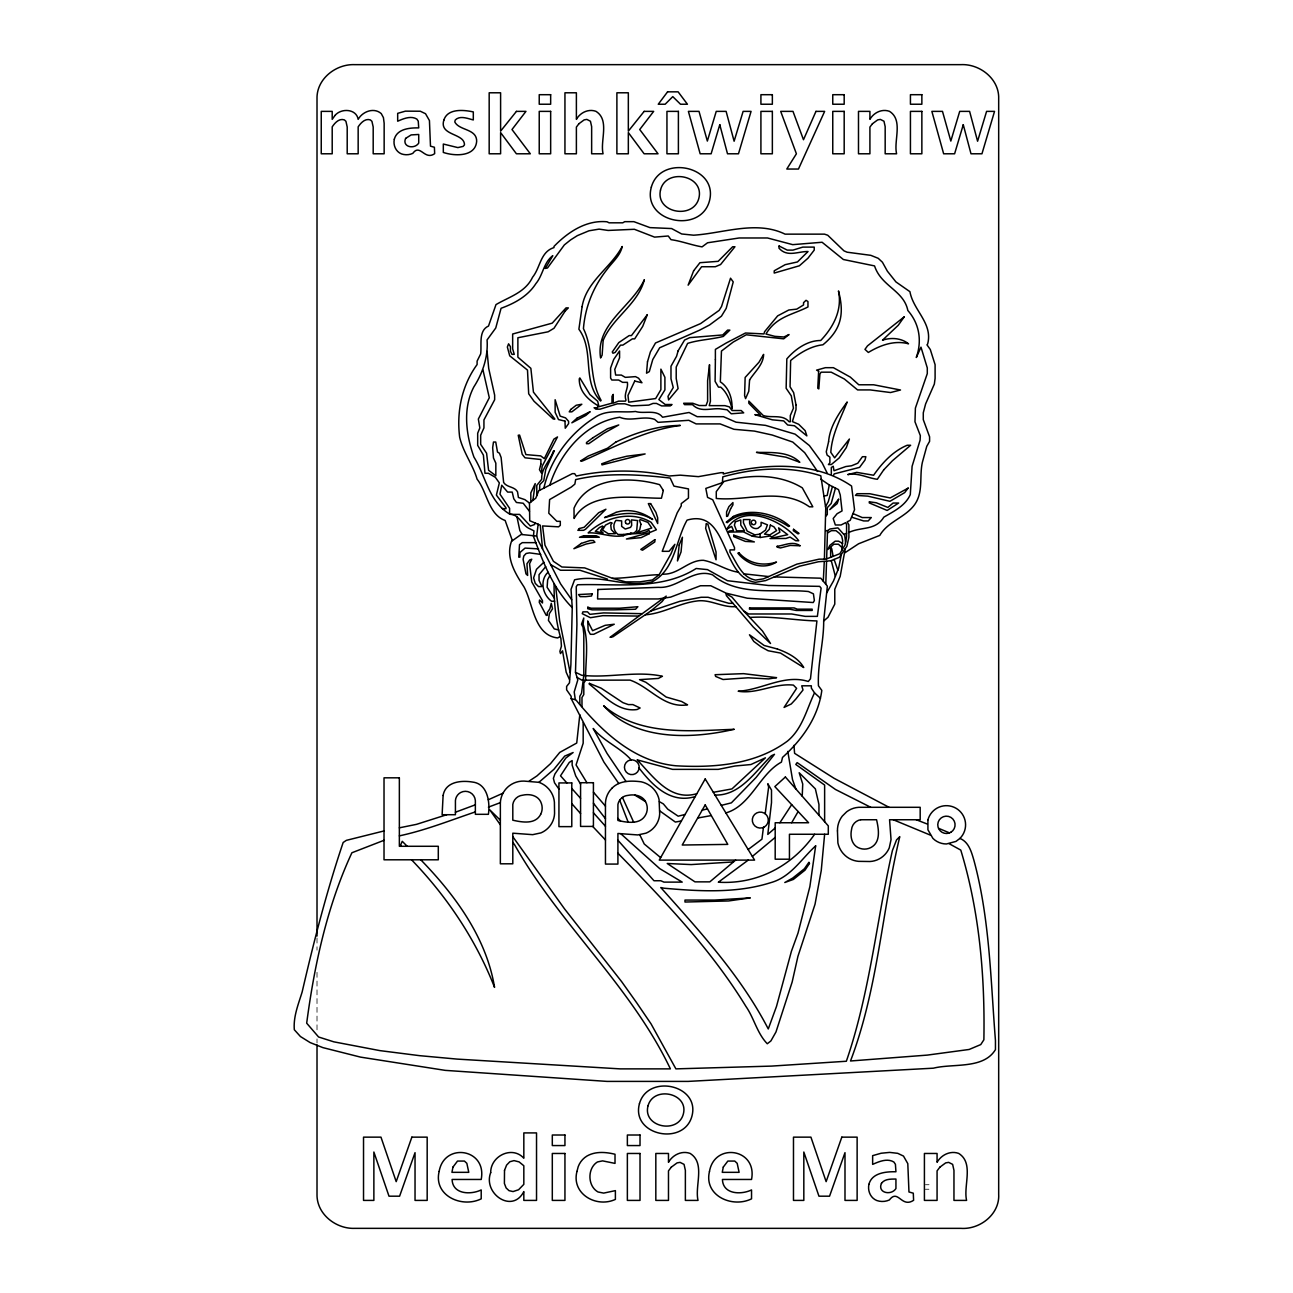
<?xml version="1.0" encoding="UTF-8"?>
<svg xmlns="http://www.w3.org/2000/svg" width="1293" height="1293" viewBox="0 0 1293 1293"><rect width="100%" height="100%" fill="white"/><g stroke="black" fill="none" stroke-linecap="round" stroke-linejoin="round"><path stroke-width="0.75" stroke-dasharray="5 3.75" d="M925.432 1184.727L929.02 1184.727M925.319 1189.237L928.907 1189.237M317.011 938.039L317.011 950.145M317.011 972.336L317.011 1030.844M317.011 1038.909L317.011 1042.95"/><path stroke-width="1.5" d="M826.631 558.915L827.52 530.663L830.041 528.982L837.912 527.883L844.717 535.399L845.59 542.203M825.791 584.21L826.55 561.404M542.559 548.959L540.28 525.2L529.726 520.707L529.484 503.074L535.787 498.161L538.761 490.742L572.363 473.642L574.642 473.642L576.258 476.05C606.676 469.537 638.79 469.311 669.176 476.002L680.231 475.161L698.398 476.648L720.864 472.672L723.466 472.672L723.272 474.014C764.971 463.298 814.784 460.777 851.57 486.039L854.544 509.765L850.212 520.319L847.174 521.871L848.887 524.829L848.887 537.403L846.867 546.309L839.351 557.283L830.914 560.758L818.421 561.76L799.51 566.221L765.618 580.589L755.484 582.319C720.54 577.454 728.654 507.987 687.068 520.125C675.56 540.28 675.285 569.68 652.318 581.721C626.184 588.671 600.502 573.963 574.577 579.797L571.021 589.414L572.249 607.645L570.892 664.731L569.453 682.849L566.625 686.421L566.625 689.848L571.15 696.329L571.15 698.608L603.912 762.094L618.781 783.526M823.285 581.204L824.271 561.744M824.401 559.158L825.742 508.036L820.796 475.776C789.021 465.528 754.611 467.904 722.835 476.842L722.286 483.517M845.25 548.668L840.191 576.339L834.777 589.252L834.777 604.106L828.005 617.278L823.689 621.028C823.819 642.686 817.37 664.02 818.453 685.807L821.815 690.414C818.227 717.405 802.08 739.644 782.524 757.407L781.425 762.11C759.605 773.861 750.877 805.701 725.89 812.925M554.115 583.838C553.873 602.118 555.731 621.27 560.92 638.645L561.421 646.177L559.901 651.365L560.483 653.579L562.536 650.832L566.189 672.215L569.453 679.52M579.814 714.657L576.726 743.039L559.74 752.413L550.511 763.694L536.934 775.929L529.306 780.972M534.817 522.663L534.639 524.489L530.372 526.057L519.592 514.404L510.46 514.404M823.689 621.028L827.358 586.101L820.78 578.197L774.265 576.92M841.84 550.333L842.68 540.619L841.711 536.159L839.561 533.492L835.989 530.663L831.415 530.663L827.472 532.975M571.716 599.79L560.596 583.886L538.05 540.232L536.66 536.045L538.179 524.101M763.452 827.342L761.933 839.173L748.162 849.517M765.197 813.83L768.64 787.049L767.8 783.72L771.501 790.071L771.501 802.63L767.8 834.405L775.186 827.973M841.371 554.341L838.607 568.29L833.468 581.01L826.647 592.905M820.796 479.202L829.298 484.972L827.197 495.461L823.689 496.059M572.249 607.645C552.677 587.943 542.947 561.776 533.427 536.288L533.977 530.873L530.292 529.015C521.758 525.75 519.964 514.646 509.604 514.048C488.706 501.522 485.715 475.937 473.949 457.108C466.11 435.046 462.441 408.572 473.836 386.946C482.725 373.111 488.285 356.706 487.073 339.93L495.752 328.002L501.07 308.284C514.695 303.305 527.819 296.194 535.868 283.636C543.125 275.037 543.496 262.527 552.806 255.675L545.258 268.427L547.505 267.974L564.346 244.91L570.601 239.916L577.357 235.633L588.945 230.8L599.095 229.12L608.13 230.445L634.378 229.281L654.597 237.12L668.255 235.989L671.002 239.658C681.605 241.144 691.723 245.137 702.067 246.866L707.562 242.777L739.176 237.977L767.509 237.977L792.722 244.652L822.089 242.26L843.359 259.505L874.537 265.905C881.293 286.561 903.71 290.262 907.848 310.514C919.485 323.8 922.135 340.932 916.301 357.498L920.988 347.171L927.291 367.907L927.291 373.612L915.396 408.087L914.975 421.777L920.341 435.612L920.099 440.17L912.098 466.304L910.288 494.621C905.342 505.789 893.835 511.317 883.83 517.152C875.458 530.922 861.186 526.542 848.887 532.457M623.161 535.755C631.469 532.199 640.94 535.447 648.892 530.453L650.04 532.425L656.375 529.774L651.09 522.324C630.919 510.137 604.461 517.459 588.153 532.878C599.968 532.28 611.266 537.84 623.161 535.755L623.485 534.494L634.297 532.894L636.722 530.437L637.578 520.578L631.469 519.883L631.679 525.394L630.531 527.366L625.262 529.047L621.642 526.364L621.642 520.885L615.953 520.384C612.381 524.732 613.496 531.245 618.086 534.494L623.485 534.494M802.226 796.197L802.727 784.011L799.171 772.745L815.366 788.875L818.954 804.456L818.954 815.253M832.45 486.556L828.296 501.668L825.516 506.662M835.472 488.075L831.189 503.51L827.294 507.68L827.294 514.533L825.742 516.23M543.836 488.156C550.543 459.257 569.566 433.543 594.554 417.704C607.241 408.75 621.658 413.113 635.493 411.465C643.946 414.229 656.408 408.976 662.566 417.235L689.072 412.483L697.186 416.685L723.45 416.685L736.008 422.181L765.521 425.365L795.082 434.141L809.37 445.535L822.203 463.039L827.278 473.27M549.8 485.117C559.966 453.277 585.212 422.391 619.751 417.267C630.742 421.971 643.106 415.376 654.63 419.368L658.105 422.342L688.781 420.306L696.135 423.91L720.12 423.91L733.955 429.292L754.385 431.086L772.212 435.03L792.754 442.061L804.699 452.695L817.515 471.428M833.597 475.242L834.147 473.901L859.57 467.371L865.001 460.017L865.857 456.704L862.431 456.704L857.792 463.217L851.505 465.787L845.848 466.531L834.001 470.733L833.242 466.223L831.318 467.484L831.318 474.337M749.73 617.44C772.406 615.937 794.484 620.333 816.917 620.931L810.469 678.825L808.287 681.476C784.285 673.895 761.933 689.945 738.19 691.238C756.971 694.389 774.426 682.995 793.401 685.112L796.617 688.345L784.059 707.433L791.268 703.974L795.938 698.947L803.018 689.977L801.741 685.807L811.341 685.807L811.341 688.102L814.509 692.854C806.557 709.534 802.371 728.864 787.421 741.115C755.516 764.745 714.399 767.945 676.029 765.795C633.748 761.836 601.795 731.369 575.918 699.933L571.15 698.608M798.137 811.535L791.672 822.752M791.704 804.65L779.873 822.752M549.8 575.708L547.666 579.749L547.117 587.297L554.438 598.303M619.686 800.205L619.056 801.24A10.797 10.797 0 0 0 617.909 804.682L617.909 820.473C627.234 822.558 640.455 824.999 645.773 814.622A13.738 13.738 0 0 0 646.548 803.955C644.124 795.922 635.251 793.821 627.897 795.405A11.314 11.314 0 0 0 623.242 796.892L622.208 797.571A11.039 11.039 0 0 0 619.686 800.205L628.075 821.928M659.188 574.674L670.986 553.792L674.914 544.305L669.063 551.319L662.21 551.319L677.209 512.836L681.233 505.919L681.233 503.624L688.458 498.047L688.458 488.899L673.944 486.12L670.178 478.054C638.839 474.499 606.562 472.333 575.644 479.606L574.868 484.099L571.344 487.025L549.606 499.583L548.798 513.24L556.879 521.321L560.305 521.321L560.305 525.362L558.56 526.833L542.607 525.928L544.967 545.145L553.436 561.34L561.905 566.997L584.695 567.902L612.51 578.327L625.747 581.882L639.906 581.882L652.335 579.991L659.188 574.674C643.51 575.143 628.172 578.165 612.51 578.327M630.354 533.75L630.936 532.894M547.99 572.282C539.44 580.379 542.624 594.828 551.578 601.261L554.632 601.261M814.622 834.26C792.383 865.954 757.391 884.557 718.342 882.214L748.243 860.104M545.711 566.657L539.052 574.69L539.052 580.395L541.929 586.586L538.502 586.586L535.254 583.385L533.605 577.906L536.482 569.308L543.917 562.213M752.364 856.419L775.186 837.428M559.691 636.706L557.752 637.934C533.831 635.364 533.266 603.718 523.988 586.877C515.325 573.704 505.45 557.687 511.478 541.347L521.16 534.462L536.66 536.045M735.62 860.104L709.825 881.858L694.971 881.858L667.236 863.498L691.189 864.581L733.438 861.93M650.686 611.088L662.097 601.584L666.218 596.105L610.037 637.304L612.914 636.803L650.686 611.088L679.843 601.326L701.178 597.269L708.031 597.269L728.848 603.314L732.937 603.314M759.928 534.106L765.504 530.13L767.444 524.845L761.092 522.275L761.092 525.701L757.924 528.304C752.639 529.855 747.887 524.764 750.118 519.56L743.443 519.56L743.443 522.792L747.176 531.1L754.87 534.866L759.928 534.106L760.365 537.484L769.868 536.029L772.002 536.837L779.873 532.199L778.596 527.867L787.696 534.688L770.014 538.551L785.918 538.454L790.023 537.064L795.809 540.733L798.718 540.733C783.93 520.966 742.78 501.603 726.844 529.144L731.628 526.396L733.503 530.55L728.961 531.051L728.509 532.102L743.362 531.859L752.332 536.191L760.365 537.484M845.04 552.693L858.6 543.771L879.773 535.415C887.806 521.564 905.213 517.507 914.587 504.706C923.606 492.035 919.194 476.551 922.378 462.328L926.758 446.344L929.586 441.366L929.586 436.808L923.283 419.643L923.283 412.79L925.61 403.949L934.338 384.086L935.098 378.413L935.098 364.707L930.297 349.514L926.984 344.843L927.663 343.938C933.077 323.282 913.278 310.498 909.933 291.685L895.936 281.922L887.386 271.191L882.408 262.204L878.222 258.309L870.803 255.335L847.109 252.2L843.957 250.842L827.746 235.245L824.498 234.146L785.077 234.146C756.453 220.133 723.288 233.322 693.598 235.197L681.67 233.968L671.617 228.554L649.959 227.616L633.877 221.669L624.745 221.669L622.773 222.816L609.068 222.816L607.031 221.782C586.214 219.778 567.837 232.158 553.986 246.43L553.986 247.577C540.264 251.86 540.442 267.538 532.587 277.219C525.233 292.574 509.216 296.792 495.995 304.598L488.512 326.046C478.216 330.588 481.869 345.102 480.657 353.959L477.101 361.119L477.101 364.545C461.779 385.573 456.477 411.546 459.661 437.228C463.185 452.356 472.818 464.607 477.101 479.17C487.138 491.857 488.431 514.517 505.159 520.497L512.351 540.603M538.906 782.33A23.743 23.743 0 0 1 546.567 786.807L548.668 788.892A22.967 22.967 0 0 1 554.406 802.145L554.568 813.539A21.949 21.949 0 0 1 547.844 828.312A22.595 22.595 0 0 1 540.878 832.902L532.684 834.664L512.804 833.193L512.804 863.805L500.359 863.805L500.359 804.876C499.971 797.555 503.43 790.265 509.232 785.837A23.387 23.387 0 0 1 523.988 781.085L538.906 782.33L553.889 769.351L564.718 756.082L573.138 752.51L565.865 758.037L554.875 774.054L553.388 778.37L554.519 782.798L558.932 789.053M752.332 536.191L754.87 534.866M500.391 802.614L488.398 807.155M721.914 482.839L705.816 488.415L707.562 497.385L712.75 499.777L734.505 547.602L734.505 549.881L729.963 549.881L729.963 552.159C736.897 562.568 741.552 577.648 755.581 580.104L763.484 578.844L796.876 564.136L819.148 559.158L826.001 559.158L839.82 553.711L845.072 544.886L846.576 537.015L846.576 524.457L845.638 522.663L841.048 524.99L835.343 524.99L833.193 518.493L837.088 513.725L842.05 510.913L840.256 495.025L838.494 489.594L829.298 484.972M502.993 793.191L488.285 799.769M825.742 530.663L827.52 530.663M475.355 804.812L455.427 812.214M843.941 534.316L846.576 533.33M475.355 811.907C450.061 820.425 425.51 830.3 399.359 835.86M384.021 840.305L351.89 852.766C327.097 906.118 314.361 965.079 306.683 1023.183L318.595 1037.002L333.836 1041.835L379.851 1050.611L419.514 1055.654L457.059 1059.096L620.123 1068.875L670.388 1068.875C630.871 986.026 559.853 924.56 514.792 845.105L512.804 842.309M446.748 814.719L416.491 824.352L399.359 827.827M685.096 814.461L678.178 816.19L667.754 809.159L663.357 803.907L659.398 801.676M702.18 810.178L707.465 808.852M721.3 805.377L731.369 802.856L756.066 777.481L774.491 754.304L771.388 755.759C755.322 771.468 740 795.938 714.997 795.033M384.021 830.946L346.362 840.353L343.162 842.486C326.676 891.297 313.843 941.466 302.142 991.99C298.376 1004.257 293.22 1016.654 294.319 1029.745L300.445 1036.533L310.142 1042.578L322.894 1047.621L360.553 1057.124L445.196 1070.362L607.047 1081.401L688.151 1081.401L933.417 1068.18C953.151 1063.202 983.375 1069.489 995.448 1049.625L995.448 1040.493C990.664 980.433 989.808 919 973.952 860.475C971.496 852.087 968.893 842.002 959.907 838.414M681.411 820.974L675.35 822.057L659.624 810.792M697.687 818.033L711.312 815.56M662.937 574.124C678.211 574.932 688.442 559.837 703.457 560.305C715.659 562.568 725.729 570.229 738.044 572.169M696.846 793.692C669.871 801.563 653.369 776.592 637.158 759.864L672.57 769.367L718.261 769.367L735.022 766.006L750.91 764.535L765.424 757.827L731.951 788.924L713.348 792.302M695.214 796.585C670.776 803.939 652.836 785.934 639.13 768.123M538.534 548.895L525.055 548.087L519.883 552.58L519.883 557.154L518.752 557.154L519.511 544.644L522.291 542.64L535.997 542.64M660.658 857.631L644.237 843.99L639.76 834.761M540.749 554.39L529.5 552.871L526.138 553.485L523.81 556.006L523.115 559.368L525.976 573.866L527.641 575.433L526.946 563.732L529.613 560.014L531.762 559.206L529.548 563.764L531.746 581.898L542.478 600.679L542.478 602.974L539.537 600.049L539.262 602.328L546.212 615.355L547.262 615.355L547.262 612.607L549.881 608.858L551.271 603.314L552.499 608.858L549.363 613.625L548.442 620.414L554.261 628.899L558.689 629.966M735.782 606.611C722.027 607.775 709.776 598.691 695.957 601.132C678.583 603.475 662.743 613.577 645.466 614.773M860.782 819.746L876.573 819.746C878.658 829.072 881.099 842.293 870.722 847.61A13.738 13.738 0 0 1 860.055 848.386C852.022 845.961 849.937 837.072 851.505 829.734A11.071 11.071 0 0 1 860.782 819.697M502.282 508.569L506.016 508.747L506.016 507.842L496.399 495.106L499.34 482.903L495.348 477.327L488.447 473.286L484.972 473.286L483.404 455.12L477.683 445.374L477.683 433.236L479.832 427.935L478.345 419.045L489.304 397.743L482.984 369.992M768.64 576.565L743.604 573.801M851.683 517.216L863.643 520.934L868.217 520.934L871.288 517.556L862.237 517.556L853.299 513.677M642.088 613.674L603.492 612.914L589.867 614.337L587.491 611.848L582.933 611.848L582.254 613.674L590.4 617.715L602.797 615.662L638.467 616.066M927.372 824.077L916.268 819.746M938.573 828.312L949.45 832.87M930.394 835.133L893.253 819.746M607.403 579.054L579.943 570.245L560.483 570.245L550.64 564.588M949.046 843.634L960.78 850.099C979.431 911.387 985.024 975.94 983.876 1039.798L980.757 1044.582L969.168 1049.463L927.291 1055.104L850.503 1060.987C877.947 988.87 881.971 911.015 899.783 836.652L896.55 839.884L892.412 850.535C876.557 920.616 869.833 993.089 846.349 1061.246L771.598 1066.095L675.9 1068.875L651.058 1023.878L636.916 1003.109L621.674 981.694L564.556 908.914L512.804 836.684M889.051 807.301L834.163 778.354L794.597 753.334L793.95 745.366M743.717 611.023L762.482 631.016L770.515 643.494L753.173 626.927L726.424 595.701L725.939 593.713L731.919 597.059L743.717 611.023L748.599 613.981L791.688 613.981L805.183 616.373L817.37 616.373L821.103 588.137L819.665 586.359L768.284 585.487L727.442 580.702L707.481 569.615L696.167 568.5C661.192 590.739 616.826 583.466 577.551 584.775L576.242 586.65L576.92 624.325L575.482 672.279L581.656 675.253C608.567 678.405 635.978 670.517 662.42 676.255L658.396 678.421L639.534 679.649L645.87 682.284L666.202 697.056L681.573 701.469L687.553 704.83C664.02 708.58 650.12 687.1 630.095 680.118L581.915 680.183L577.001 677.354M870.755 807.301L835.504 789.49L797.151 762.611L795.809 764.47L824.627 785.061L824.627 821.701M842.632 543.48L838.607 541.185L835.181 541.185L829.847 545.371L827.843 549.477L833.856 544.208L838.414 544.208L842.147 547.699M634.847 795.098L645.352 801.531M529.484 503.074L524.91 499.648L518.412 497.466L517.523 491.825C514.485 486.362 507.018 487.655 503.64 482.483L501.118 457.496L499.454 453.245L497.498 452.049L495.752 442.044L493.473 442.044L492.665 447.701L493.473 457.981L495.833 463.169L495.833 475.743L488.576 470.28L486.604 453.261L480.673 444.356L480.673 435.224L483.938 427.918L483.938 419.918L494.653 399.747L494.653 395.173L488.706 368.408L487.073 351.357M621.028 833.937L659.689 868.605L682.219 882.117L663.939 882.117L660.804 880.743L653.983 880.743L617.909 840.256M814.509 692.854L820.473 698.301M529.484 511.317L523.229 503.252L516.424 502.476L513.774 498.742L512.206 492.083L507.632 492.083L501.749 485.214L499.971 494.168L509.604 508.343L509.604 514.048M617.909 818.421L620.527 820.99M500.359 820.231L489.643 809.709L500.359 824.789M407.214 846.285L402.236 841.307L400.491 845.428L401.137 846.285M420.775 859.797C455.088 895.063 486.394 937.651 494.556 987.367C475.921 939.833 446.99 896.469 411.546 859.797M631.226 759.945C620.236 747.516 603.928 741.503 593.18 728.476L607.063 753.447L626.006 781.489M580.573 813.572L571.781 803.616M592.679 826.421L605.463 839.981M617.909 853.202C664.457 900.882 710.827 949.127 745.819 1006.261C754.142 1018.173 757.019 1033.188 767.282 1043.758L770.887 1040.946L775.962 1032.008L792.156 982.017L797.926 956.384L815.026 904.276L821.249 870.577L824.627 834.26M605.463 806.137L593.422 792.173M566.867 782.928L560.515 775.816L569.276 762.417L572.153 760.559L572.153 765.133L575.741 775.978L580.573 784.091M571.781 788.455L580.573 798.331M593.422 812.764L605.463 826.275M570.132 672.522L559.659 620.802L555.683 586.763M593.422 803.163L605.463 818.695M586.909 782.718L576.064 764.939L583.175 743.233L583.175 722.674M522.113 534.462L519.834 530.486L517.006 517.087M622.45 797.425L633.715 822.316M837.864 570.148L834.098 559.449M833.128 556.362L831.738 548.701L830.591 547.634L830.672 557.315M835.359 576.322L831.254 560.612M575.482 672.279L577.793 679.94L574.205 691.965L575.288 699.529M787.809 751.395L792.496 779.55L795.858 788.94M539.553 490.338L539.795 484.681L543.771 480.592L545.791 469.359L554.341 450.707L553.323 451.241C550.107 461.019 540.991 468.519 541.702 479.267L536.789 485.408L536.789 495.688M581.979 706.576L581.979 697.444L583.806 694.551L583.806 683.124L585.648 680.183C585.26 661.709 589.317 641.7 583.095 624.26L583.789 618.022L581.494 624.26L583.046 627.315L583.806 634.12L583.806 675.253L581.543 693.258L579.83 696.232L579.83 704.232M532.894 500.407L535.205 483.582L530.825 492.892L530.825 502.023M317.011 936.019L317.011 98.737C316.462 78.954 335.954 63.793 354.832 64.65L960.844 64.65C979.755 63.664 999.376 78.905 998.681 98.737L998.681 1194.263C999.845 1214.256 979.868 1229.74 960.844 1228.35L354.832 1228.35C335.97 1229.142 316.543 1214.03 317.011 1194.263L317.011 1044.97M796.019 404.968L796.003 409.542L792.399 421.583L798.702 424.298L805.151 430.65L806.864 435.886L794.5 425.753L787.679 424.993L783.703 420.904L772.325 419.821L754.837 414.633L760.526 415.15L748.825 403.254L748.825 401.056L763.29 415.554C771.873 418.302 782.54 413.97 789.15 421.777L790.298 421.777L790.298 415.554L793.433 408.2L791.284 395.82L786.144 388.272L786.823 358.904C795.147 349.223 807.527 340.415 820.699 340.512C833.5 327.048 842.406 310.045 838.478 290.941C844.232 312.664 842.082 329.149 822.914 344.795C810.97 346.055 799.737 352.908 790.637 360.521L790.055 386.785L793.643 392.636L796.019 404.968M837.46 830.93L837.896 842.971A23.807 23.807 0 0 0 843.181 853.509L845.266 855.61A22.967 22.967 0 0 0 858.536 861.348L869.93 861.51A21.949 21.949 0 0 0 884.687 854.786A22.595 22.595 0 0 0 889.277 847.82L891.039 839.626L889.568 819.746L920.18 819.746L920.18 807.301L861.251 807.301A22.353 22.353 0 0 0 846.673 811.778L842.228 816.174A23.387 23.387 0 0 0 837.46 830.93M597.883 589.479L597.576 598.95L658.153 598.95L670.582 597.14L700.483 585.745L710.762 585.745L726.133 593.164L747.225 598.206L813.2 602.538L814.364 600.566L813.426 593.843L808.416 591.515C776.754 588.396 738.723 597.221 712.669 574.884C693.096 567.708 677.791 588.8 658.396 587.345L597.883 589.479M733.761 535.221L733.713 536.627L745.318 541.395L754.352 541.912L733.761 535.221M715.385 359.68L715.094 381.37L718.472 387.157L720.751 387.157C727.199 392.668 730.173 400.943 732.032 408.895C732.517 398.907 729.058 387.593 720.33 381.839L721.462 351.049L733.276 342.031L746.239 334.79L783.703 338.831L789.037 334.531L783.881 337.004L774.766 336.342L765.941 333.998C776.398 316.51 792.14 315.007 807.963 306.958L807.963 301.56L806.04 300.315L803.551 302.675L803.551 304.954L796.73 309.14L788.778 310.013L777.659 315.864L764.567 331.719L763.985 333.933L745.479 333.012L726.213 343.017L715.385 349.401L715.385 359.68M818.647 371.139L817.758 388.256L818.808 388.934L819.891 374.13L821.087 372.174L831.189 372.174L844.377 379.011L857.582 389.92L870.157 389.92L890.554 392.539L900.51 390.001L873.648 384.781L858.794 384.781L850.325 377.12L833.387 367.681L825.387 367.681L816.594 370.137L818.647 371.139M490.694 1172.622C482.677 1193.342 512.287 1214.272 523.827 1191.564L523.827 1200.405L536.53 1200.405L536.53 1132.91L523.827 1132.91L523.827 1158.221C512.173 1145.307 490.5 1156.007 490.694 1172.622M779.097 245.993L778.968 248.127C787.081 257.566 797.975 251.359 808.028 251.521L797.458 261.946L785.19 264.661L774.216 270.787L774.216 273.065L799.365 265.792L807.931 258.244L814.218 250.115L814.218 247.108L802.791 247.108L792.965 250.115L787.259 250.115L779.097 245.993M587.83 607.225L587.717 608.728L592.146 609.843L613.852 609.843L635.558 609.229L637.885 606.708L619.67 608.211L591.111 608.211L587.83 607.225M439.151 1171.426C433.268 1195.621 461.795 1208.438 481.206 1198.837L481.206 1189.932C470.83 1194.942 452.566 1194.522 452.097 1179.458L481.206 1179.458C487.202 1148.556 444.21 1142.026 439.151 1171.426M564.976 421.114L565.251 428.242L568.597 423.619L568.597 421.324L565.574 417.898L560.144 416.12L555.133 399.731L555.133 412.305L558.495 419.562L564.976 421.114M587.765 621.222L588.137 630.289L590.319 634.297L593.746 634.297L614.256 624.228L605.172 625.311L592.598 630.709L587.765 621.222M709.485 1171.426C703.602 1195.621 732.129 1208.438 751.54 1198.837L751.54 1189.932C741.164 1194.942 722.9 1194.522 722.431 1179.458L751.54 1179.458C757.536 1148.556 714.544 1142.026 709.485 1171.426M576.953 1171.458C571.134 1193.827 596.348 1208.26 615.387 1199.387L615.387 1190.627L603.686 1193.1L598.061 1191.984C587.475 1186.182 587.184 1168.226 597.447 1161.954L602.57 1160.872L615.015 1163.393L615.015 1154.245C605.803 1152.031 595.443 1151.142 586.925 1156.055A20.753 20.753 0 0 0 578.213 1166.658L576.953 1171.458M647.486 361.781L646.548 373.176L649.296 371.624L652.755 359.551L659.672 347.769L699.4 330.265L709.534 324.996L721.446 316.155L726.197 308.38L733.228 281.89L730.529 278.205L721.542 306.489L719.134 310.385L700.596 323.589L655.486 343.001L650.395 351.922L647.486 361.781M749.568 607.92L749.455 609.165L789.441 609.165L796.181 610.458L812.166 610.458L812.166 609.165L797.312 609.165L794.128 607.92L749.568 607.92M869.397 501.813L869.3 502.929L887.16 510.46L898.635 503.042L893.107 503.042L887.838 507.438L876.185 502.751L869.397 501.813M660.497 190.087C655.276 213.135 693.808 220.004 698.963 197.845C704.184 174.814 665.653 167.945 660.497 190.087M640.908 524.247L639.728 529.774L636.576 532.894L651.769 528.013L647.874 522.388L640.439 519.624L639.453 520.206L640.908 524.247M443.806 120.265C439.054 135.959 464.769 132.985 464.446 144.913L463.12 146.4L457.851 147.596L443.321 144.04L443.321 152.429C454.393 156.211 475.452 157.1 476.664 141.309C476.842 128.54 459.257 130.771 454.797 121.962L455.249 120.023C459.936 115.174 467.775 118.584 473.303 119.942L473.303 111.909C463.557 109.808 447.426 108.256 443.806 120.265M504.512 1170.359L504.399 1183.467L506.129 1187.96L509.022 1190.659L513.062 1191.564L518.574 1189.754L523.827 1184.34L523.827 1165.753L519.091 1161.89L514.032 1160.613L509.846 1161.744L506.597 1165.106L504.512 1170.359M394.317 139.224C393.024 145.075 395.69 151.588 401.444 153.899A15.257 15.257 0 0 0 412.806 153.366C420.16 143.167 424.476 160.849 434.674 153.657L434.4 147.257L430.488 146.157L429.438 120.556L425.526 113.719L420.322 111.23L405.404 111.15L397.678 113.348L397.678 121.219C403.432 118.665 410.883 115.465 416.847 119.085L418.253 121.154L418.722 127.91C409.816 127.7 397.016 128.799 394.317 139.224M679.181 545.048L677.484 560.952L681.039 551.966L682.429 537.225L679.181 545.048M815.657 845.864L809.887 886.545L798.023 933.045L791.413 951.292L776.495 1006.423L768.268 1028.953C740.954 976.15 700.111 931.736 660.804 887.548L663.956 888.21C699.19 891.313 736.283 893.544 770.386 882.763C790.75 877.252 801.078 859.198 815.657 845.864M868.928 1184.307C867.49 1190.772 870.448 1197.997 876.816 1200.534A16.874 16.874 0 0 0 889.39 1199.952C898.182 1188.412 901.366 1208.405 913.601 1200.292L913.294 1193.18L908.963 1191.984L907.799 1163.635L903.484 1156.071L897.714 1153.324L889.665 1152.402L881.196 1153.227L872.646 1155.651L872.646 1164.379C879.014 1161.55 887.273 1157.995 893.867 1162.019L895.419 1164.298L895.936 1171.765C886.077 1171.539 871.918 1172.767 868.928 1184.307M709.501 364.788L707.61 380.675L707.61 401.234L706.059 405.533L699.206 405.533L692.741 403.254L683.625 403.254L684.514 404.644L692.515 404.644C700.046 412.564 710.148 408.265 719.393 408.75L727.135 409.8L731.24 413.776L743.701 412.855L741.196 410.527L732.048 410.527L729.3 406.875L724.904 405.646L709.243 405.646L710.423 401.234L709.501 364.788M756.567 452.388L785.869 457.172L799.817 462.264C788.73 451.079 771.097 452.647 756.567 452.388M582.109 306.619L578.892 329.23C594.78 350.888 581.575 381.16 600.599 401.04L601.083 400.345C588.541 378.396 594.473 351.26 583.434 328.616C585.228 306.425 593.568 286.383 607.274 269.122C612.51 261.962 620.398 255.545 622.208 246.51C610.749 267.974 586.327 281.341 582.109 306.619M927.921 819.859L927.921 829.783L932.883 838.365A19.153 19.153 0 0 0 946.428 843.973L955.996 841.404L959.972 838.365A19.153 19.153 0 0 0 955.996 808.238A19.153 19.153 0 0 0 927.921 819.859M777.19 546.276L777.077 547.133L780.406 547.957L790.33 545.42L800.27 545.791C792.625 540.636 784.835 545.371 777.19 546.276M749.584 379.916L748.776 391.278L745.576 398.616L744.606 395.674L745.14 377.459L758.959 362.266L763.613 354.395C763.516 364.464 754.643 371.899 749.584 379.916M706.301 523.843L705.655 528.368L716.047 559.788L716.047 551.966L707.869 524.166L706.301 523.843M651.333 187.146C641.781 222.04 700.192 234.518 709.388 201.158C718.94 166.264 660.545 153.77 651.333 187.146M639.453 1103.656C630.822 1135.189 683.577 1146.455 691.884 1116.328C700.515 1084.795 647.761 1073.529 639.453 1103.656M648.052 1105.741C642.265 1126.914 677.694 1134.494 683.286 1114.243C689.072 1093.07 653.644 1085.506 648.052 1105.741M603.152 340.415L602.118 355.187L600.582 357.983C595.281 324.01 631.647 307.12 644.35 279.708C637.982 304.308 612.284 317.965 603.152 340.415M793.546 529.306L793.304 530.68L798.023 533.896L799.058 533.395L793.546 529.306M443.111 795.454L442.125 814.719L455.427 814.719L455.427 800.545A9.988 9.988 0 0 1 460.631 792.528L462.926 791.623A9.988 9.988 0 0 1 475.355 800.545L475.355 814.315L488.398 814.315C490.209 802.129 487.574 783.639 472.43 782.039C461.213 780.212 445.503 781.586 443.111 795.454M452.97 1167.078L451.936 1172.331L468.777 1172.331L466.838 1163.312L464.413 1161.066L457.512 1161.066L452.97 1167.078M723.288 1167.078L722.254 1172.331L739.111 1172.331L737.172 1163.312L734.747 1161.066L727.846 1161.066L723.288 1167.078M639.195 767.8L638.807 769.691A7.402 7.402 0 0 1 626.216 772.066A7.402 7.402 0 0 1 630.451 759.977L632.374 759.88A7.402 7.402 0 0 1 639.195 767.8M405.63 138.383C401.767 147.111 414.52 149.649 418.722 143.087L418.722 134.472L411.174 134.908L405.63 138.383M881.454 1183.37C877.171 1193.019 891.297 1195.847 895.936 1188.574L895.936 1179.038C890.909 1179.119 884.687 1178.747 881.454 1183.37M828.587 441.753L826.259 451.774L827.1 455.088L829.88 457.108L829.88 462.813L828.425 464.575L831.286 464.559L839.173 457.964L846.301 447.62L849.404 439.022L834.615 457.835L830.801 452.356C831.949 434.125 840.644 418.641 847.174 401.994C838.607 413.663 829.686 427.013 828.587 441.753M663.309 490.451L661.45 498.225C634.443 498.355 590.287 490.047 574.076 518.493L574.011 508.197C587.976 476.163 630.984 476.519 659.64 484.665L663.309 490.451M634.734 381.063L627.978 395.416L628.721 402.188L655.664 398.551L660.885 389.694L660.885 369.135L664.909 377.33L664.909 389.904L658.88 399.602L665.2 404.515L672.037 404.515L670.227 405.905L661.596 405.905L656.456 403.416L653.03 403.416L648.779 405.113L631.42 405.873L624.891 403.804L617.391 403.804L600.049 409.17L595.863 409.17L594.085 407.748L597.673 407.748L597.673 405.469C588.202 399.699 579.022 391.407 579.264 378.881L579.83 377.912L589.899 394.527L597.673 401.25L598.998 406.697L611.993 403.174L611.993 396.321L613.238 394.397L613.238 403.174L618.571 401.137L625.424 401.137L625.99 400.151C623.501 393.896 628.495 388.563 627.396 382.34L622.579 382.34L618.652 380.029L611.799 380.029L610.603 378.073L610.603 368.004L613.722 359.422L619.573 350.969L619.573 357.822L614.773 369.41L615.646 375.067L621.351 375.067L625.311 377.362L635.51 376.635L638.564 378.186L641.974 382.76L634.734 381.063M589.414 683.383L589.236 684.11C603.201 694.842 617.521 712.346 637.045 709.534L640.116 707.998L632.875 704.588L628.317 704.588L622.935 702.665L601.051 688.135L589.414 683.383M540.894 464.09L539.456 469.618L541.363 472.963L542.139 466.256L557.509 436.937L553.889 439.151L544.337 458.643L540.684 455.879L525.895 454.603L519.576 435.078L518.234 435.256L522.178 454.215L524.99 457.803L540.894 459.516L540.894 464.09M770.369 525.071L769.254 529.387L764.486 534.106L769.868 534.882L776.608 530.583L773.957 526.865L770.369 525.071M678.146 350.775L676.578 356.27L670.986 366.242L670.986 378.801L673.249 387.561L667.996 396.369L668.61 399.909L678.098 388.579L676.207 378.477L676.207 367.05L687.617 343.388C699.254 339.687 711.425 339.477 723.32 336.422L729.866 330.119L727.587 330.119L722.739 334.952L689.767 337.635L684.579 340.043L678.146 350.775M719.781 124.694L711.134 153.786L700.159 153.786L688.393 111.376L699.012 111.376L707.352 141.066L716.241 111.376L726.116 111.376L734.117 141.228L743.119 111.376L751.071 111.376L738.481 153.786L727.506 153.786L719.781 124.694M963.269 124.694L954.606 153.786L943.648 153.786L931.865 111.376L942.484 111.376L950.824 141.066L959.713 111.376L969.605 111.376L977.589 141.228L986.591 111.376L994.543 111.376L981.953 153.786L970.995 153.786L963.269 124.694M735.378 521.822L734.392 525.12L736.59 530.809L744.59 530.809L740.776 525.12L740.776 519.98L735.378 521.822M838.624 499.26L837.185 503.607L829.767 509.652L838.624 499.26M592.259 593.843L591.515 596.008L585.842 596.639L580.121 596.639L578.569 594.554L592.259 593.843M411.869 1137.145L396.191 1181.64L380.966 1137.145L363.527 1137.145L363.527 1200.405L373.871 1200.405L373.871 1152.031L388.999 1196.187L399.602 1196.187L415.037 1152.661L415.037 1200.405L427.175 1200.405L427.175 1137.145L411.869 1137.145M841.824 1137.145L826.13 1181.64L810.921 1137.145L793.482 1137.145L793.482 1200.405L803.826 1200.405L803.826 1152.031L818.954 1196.187L829.556 1196.187L844.992 1152.661L844.992 1200.405L857.13 1200.405L857.13 1137.145L841.824 1137.145M565.122 311.144L553.986 328.277L548.103 331.8L517.879 337.748L517.879 357.175L530.857 368.311L533.443 392.135L554.859 419.029L553.291 419.029L534.009 401.234L528.692 393.799L527.496 370.089L509.717 355.801L507.357 347.025L508.585 343.825L510.444 346.702L510.444 351.276L511.98 354.347L514.258 354.347L512.658 348.868L512.658 334.014L552.24 323.137L566.043 307.896L568.338 307.896L565.122 311.144M693.614 270.819L688.118 285.171L701.614 266.73L715.32 266.73L720.589 264.532L734.941 246.753L732.646 246.753L718.165 261.331L699.933 262.705L693.614 270.819M647.324 314.668L642.718 326.369L634.685 338.863L632.39 338.863L622.838 345.118L620.543 345.118L615.129 352.456L612.979 353.264L612.284 351.987L618.797 342.597L629.158 335.582L631.453 335.582L647.324 314.668M730.577 508.779L727.652 516.23L726.585 516.424L726.585 511.85L728.896 506.63L732.921 502.573L732.921 504.868L730.577 508.779M815.964 111.376L803.486 139.725L792.981 111.376L780.697 111.376L796.407 153.786L786.79 169.044L798.46 169.044L824.643 111.376L815.964 111.376M611.848 523.051L610.765 525.055L611.266 529.597L615.209 533.718L608.276 533.718L602.506 530.017L605.447 525.136L610.538 522.534L611.848 523.051M705.202 778.936L659.252 860.104L754.595 860.104L705.202 778.936M705.202 804.892L682.219 845.024L727.781 844.394L705.202 804.892M603.039 526.801L600.615 530.68L603.152 532.991L595.33 531.375L599.499 527.479L602.586 526.009L603.039 526.801M570.795 409.445L569.195 411.853L571.845 411.853L581.834 404.24L576.225 405.242L570.795 409.445M809.45 863.514L805.006 870.157L793.385 879.418L784.786 882.521L792.754 878.044L804.375 868.783L808.949 862.237L809.45 863.514M883.733 469.844L877.317 479.283C867.555 478.054 858.196 472.495 847.788 474.596L856.726 472.365L873.599 475.242C882.214 462.91 893.043 451.112 907.201 445.261L910.628 445.261L892.412 460.761L883.733 469.844M540.668 814.348C535.35 824.708 522.13 822.283 512.804 820.198L512.804 804.408A11.071 11.071 0 0 1 522.792 795.179C530.13 793.482 539.019 795.664 541.444 803.664A13.738 13.738 0 0 1 540.668 814.348M334.984 115.449L332.204 119.36L332.204 111.376L321.246 111.376L321.246 153.786L332.204 153.786L332.204 126.859C334.79 122.948 339.122 118.067 344.342 119.877L345.926 121.3L347.203 126.973L347.203 153.786L358.161 153.786L358.161 126.859C360.763 122.932 365.143 118.116 370.364 119.91L371.931 121.332L373.192 126.973L373.192 153.786L384.15 153.786L384.15 123.223L383.423 117.615L381.257 113.606C373.936 107.109 362.525 111.505 358.161 119.36C356.367 108.58 341.045 108.03 334.984 115.449M904.195 316.882L898.247 325.27L882.505 340.188C891.087 337.295 901.269 337.99 908.526 343.793C894.465 340.027 880.323 345.183 868.346 352.456L864.969 349.369L867.49 345.877L904.195 316.882M723.773 481.529L716.274 491.615L716.274 498.468C747.128 501.377 781.57 486.976 809.402 506.824L812.828 506.824L802.306 487.849C778.919 473.561 749.407 474.208 723.773 481.529M667.576 91.835L658.266 104.232L665.168 104.232L672.78 96.619L680.506 104.232L687.423 104.232L678.114 91.835L667.576 91.835M578.925 123.724L576.387 127.086L576.387 153.786L564.944 153.786L564.944 92.789L576.387 92.789L576.387 119.36C580.185 112.636 588.363 108.58 595.911 111.311C609.989 120.039 599.952 140.662 603.071 153.786L591.644 153.786L591.644 126.633L590.432 121.219L586.844 119.409L584.145 119.893L578.925 123.724M872.452 123.724L869.914 127.086L869.914 153.786L858.487 153.786L858.487 111.376L869.914 111.376L869.914 119.36C873.712 112.636 881.907 108.58 889.439 111.311C903.516 120.039 893.479 140.662 896.599 153.786L885.172 153.786L885.172 126.633L883.976 121.219L880.371 119.409L877.688 119.893L872.452 123.724M671.293 1167.159L668.481 1170.876L668.481 1200.405L655.826 1200.405L655.826 1153.469L668.481 1153.469L668.481 1162.326C672.699 1154.875 681.75 1150.398 690.09 1153.404C705.687 1163.07 694.567 1185.907 698.026 1200.405L685.371 1200.405L685.371 1170.359L684.045 1164.363L680.07 1162.375L677.079 1162.892L671.293 1167.159M939.882 1167.159L937.069 1170.876L937.069 1200.405L924.414 1200.405L924.414 1153.469L937.069 1153.469L937.069 1162.326C941.272 1154.875 950.339 1150.398 958.679 1153.404C974.259 1163.07 963.156 1185.907 966.598 1200.405L953.959 1200.405L953.959 1170.359L952.634 1164.363L948.658 1162.375L945.668 1162.892L939.882 1167.159M516.44 111.376L500.601 131.143L500.601 92.789L489.174 92.789L489.174 153.786L500.601 153.786L500.601 132.581L516.408 153.786L530.308 153.786L511.996 129.526L525.944 111.376L516.44 111.376M644.156 111.376L628.333 131.143L628.333 92.789L616.89 92.789L616.89 153.786L628.333 153.786L628.333 132.581L644.124 153.786L658.024 153.786L639.728 129.526L653.66 111.376L644.156 111.376M908.155 488.108L904.664 492.633L889.94 501.312L867.781 496.14L855.465 495.381L857.033 493.7L869.591 493.7L890.166 497.95L908.155 488.108M579.312 528.546L577.874 530.324L583.579 530.324L585.584 529.209L605.916 509.232L598.707 512.691L584.226 527.237L579.312 528.546M611.993 788.197L609.94 790.556A22.353 22.353 0 0 0 605.447 805.151L605.463 864.08L617.909 864.08L617.909 833.468L637.788 834.939L645.983 833.177A22.595 22.595 0 0 0 652.965 828.603A21.949 21.949 0 0 0 659.689 813.83L659.074 799.543A23.015 23.015 0 0 0 653.773 789.166L651.672 787.081A23.807 23.807 0 0 0 641.15 781.796C631.21 780.519 619.476 780.406 611.993 788.197M785.384 776.996L774.846 786.597L808.594 822.752L775.186 822.752L775.186 859.198L789.441 859.198L789.441 834.26L828.296 834.26L828.296 825.888L785.384 776.996M576.937 418.253L571.845 422.827L585.858 415.425L590.174 411.659L576.937 418.253M733.357 516.457L726.213 522.162L727.296 522.679C744.396 506.937 771.711 515.115 788.585 526.542L789.587 526.009C775.541 513.515 750.716 507.971 733.357 516.457M592.889 437.777L586.489 442.545L586.489 443.693L588.768 443.693L603.799 433.3L618.765 424.944L607.468 428.759L592.889 437.777M615.743 442.141L607.468 448.235L588.267 456.057L580.557 460.971L582.206 461.068C614.24 447.233 644.965 430.149 680.312 425.429C658.056 425.559 635.72 432.557 615.743 442.141M581.333 543.399L573.882 548.717L585.988 544.062L594.942 542.252L593.422 540.539L589.996 540.539L581.333 543.399M654.84 539.634L640.795 549.444L642.524 550.22L654.84 541.912L654.84 539.634M738.869 552.709L737.85 553.21C747.047 564.508 763.355 570.358 776.495 562.051C762.935 566.415 748.663 563.748 738.869 552.709M649.377 533.637L641.166 537.646L626.426 539.019L648.536 532.861L649.377 533.637M616.001 512.416L604.558 517.62C620.22 513.192 637.788 510.315 652.658 519.511C642.282 511.656 628.576 508.294 616.001 512.416M764.292 827.003L762.369 827.795A8 8 0 0 1 752.364 819.035A8 8 0 0 1 764.292 813.152L765.957 814.412A8 8 0 0 1 764.292 827.003M950.759 832.32L948.674 833.193A8.663 8.663 0 0 1 938.912 829.152L938.055 827.067A8.663 8.663 0 0 1 943.454 816.675A8.663 8.663 0 0 1 954.282 821.168A8.663 8.663 0 0 1 950.759 832.32M583.644 535.771L579.49 537.306L599.306 537.241L596.218 535.771L583.644 535.771M613.512 459.532L601.698 463.815L602.021 464.882L645.126 453.94L626.814 456.219L613.512 459.532M734.036 729.317C691.561 739.208 635.154 740.986 603.653 705.768C639.97 736.46 689.896 730.852 734.036 729.317M776.479 677.645L768.575 678.922L748.081 677.791L723.029 679.504L715.643 676.433L715.094 674.704L743.588 673.653L776.479 677.645M750.021 897.924L728.541 900.962L684.983 902.029L684.983 900.073L714.673 900.073L750.021 897.924M550.656 94.696L539.229 94.696L539.229 104.232L550.656 104.232L550.656 94.696M772.357 94.696L760.914 94.696L760.914 104.232L772.357 104.232L772.357 94.696M844.184 94.696L832.757 94.696L832.757 104.232L844.184 104.232L844.184 94.696M921.861 94.696L910.434 94.696L910.434 104.232L921.861 104.232L921.861 94.696M550.656 111.376L539.229 111.376L539.229 153.786L550.656 153.786L550.656 111.376M678.389 111.376L666.946 111.376L666.946 153.786L678.389 153.786L678.389 111.376M772.357 111.376L760.914 111.376L760.914 153.786L772.357 153.786L772.357 111.376M844.184 111.376L832.757 111.376L832.757 153.786L844.184 153.786L844.184 111.376M921.861 111.376L910.434 111.376L910.434 153.786L921.861 153.786L921.861 111.376M650.605 503.607L648.326 503.607L657.684 523.552L657.684 517.83L655.939 512.4L650.605 503.607M399.359 777.82L384.021 777.82L384.021 859.797L438.295 859.797L438.295 846.285L399.359 846.285L399.359 777.82M593.422 782.718L580.573 782.718L580.573 826.421L593.422 826.421L593.422 782.718M571.781 782.928L558.932 782.928L558.932 826.631L571.781 826.631L571.781 782.928M564.944 1135.012L552.305 1135.012L552.305 1145.566L564.944 1145.566L564.944 1135.012M640.019 1135.012L627.364 1135.012L627.364 1145.566L640.019 1145.566L640.019 1135.012M564.944 1153.469L552.305 1153.469L552.305 1200.405L564.944 1200.405L564.944 1153.469M640.019 1153.469L627.364 1153.469L627.364 1200.405L640.019 1200.405L640.019 1153.469M777.368 648.989L764.195 645.498L749.455 634.782L753.787 641.425L761.124 646.872L768.123 650.735L780.471 653.046L803.745 667.544C798.573 658.105 787.259 652.512 777.368 648.989M625.99 523.374A2.279 2.279 0 0 0 629.82 522.356A2.279 2.279 0 0 0 627.024 519.544A2.279 2.279 0 0 0 625.99 523.374M752.381 524.408A2.279 2.279 0 0 0 755.807 522.437A2.279 2.279 0 0 0 752.381 520.449A2.279 2.279 0 0 0 752.381 524.408"/></g></svg>
